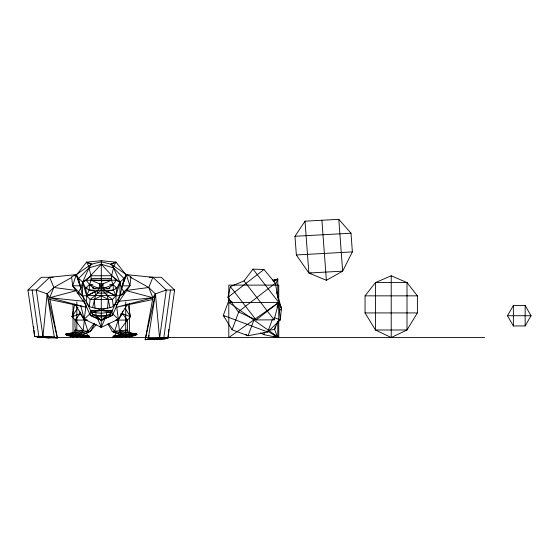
<?xml version="1.0" encoding="UTF-8"?>
<svg xmlns="http://www.w3.org/2000/svg" width="559" height="559" viewBox="0 0 559 559"><rect width="100%" height="100%" fill="white"/><g stroke="black" fill="none" stroke-linecap="round" stroke-linejoin="round"><path stroke-width="0.84" d="M85.387 304.327L72.656 285.817L71.594 276.754L76.262 274.602L78.602 278.508L82.543 295.809L85.387 304.327L90.334 315.402L101.284 320.265M91.397 264.225L88.993 267.887L78.602 278.508C86.352 283.741 87.19 293.782 86.47 302.321L90.558 310.399L90.334 315.402L101.284 320.433L109.466 316.499L116.097 302.321L115.916 295.809L116.908 288.081L119.947 282.218L123.965 278.508L126.313 274.602L129.912 285.817L120.024 295.809L113.288 306.605C105.581 309.379 96.993 309.379 89.279 306.605L82.543 295.809L72.656 285.817L76.262 274.602L91.397 264.225L101.284 261.808L111.171 264.225L126.313 274.602L130.974 276.754L129.912 285.817L124.755 293.14L120.024 295.809C107.496 295.438 95.072 295.438 82.543 295.809L77.813 293.14L80.964 288.081L82.62 282.218L86.296 280.359L91.096 280.15L99.537 283.846L101.284 288.081L101.284 283.846M111.171 264.225L113.575 267.887L119.947 282.218L115.916 295.809L112.429 299.456L90.146 299.456L86.659 295.809L89.133 289.911L89.496 284.622L91.096 280.15L101.284 280.569M82.543 295.809L82.62 282.218L88.993 267.887L101.284 264.225L113.575 267.887L123.965 278.508C121.044 291.113 118.536 303.907 112.24 315.402L101.284 320.433L92.521 314.074L92.032 312.139L90.558 310.399L112.01 310.399L112.24 315.402L109.466 316.499L110.542 312.139L112.01 310.399L90.558 310.399L93.101 316.499L92.521 314.074L101.284 317.142L110.053 314.074L101.284 320.433L96.071 315.402L95.862 312.705L92.032 312.139L101.284 310.538L110.542 312.139L101.284 313.278L95.862 312.705M113.575 267.887L111.562 275.748L111.479 280.15L113.072 284.622L113.442 289.911L115.916 295.809L104.792 290.331L103.01 288.081L103.031 283.846L111.479 280.15L116.272 280.359L119.947 282.218L121.61 288.081L124.755 293.14L117.18 304.327L113.379 305.039M89.223 337.384L67.429 335.575L65.557 334.289C73.495 334.806 81.866 333.926 89.489 336.329L89.566 337.377L76.066 336.204C75.353 330.858 74.606 325.618 75.137 320.083L80.161 313.62L79.916 311.992M109.704 284.622L113.072 284.622L116.908 288.081C110.724 292.93 102.22 287.738 95.785 291.414L95.589 295.341L92.654 307.478M88.993 267.887L91.012 275.748L91.096 280.15L111.479 280.15L101.284 280.849M113.351 337.384L135.138 335.575L137.018 334.289C129.073 334.806 120.709 333.926 113.086 336.329L113.002 337.377L130.743 335.917L130.848 334.464L126.725 332.465L119.423 330.795L118.222 320.083L122.414 313.62L122.77 311.174M101.284 320.433L106.496 315.402L106.706 312.705M107.531 308.351L108.271 299.456L106.979 295.341L106.783 291.414L113.442 289.911M153.55 339.676L167.945 338.111L174.618 290.023L166.282 290.023L155.423 293.866L152.9 297.709L145.207 339.676L164.919 338.894L167.945 338.111L168.357 333.772M168.518 332.039L168.762 329.433M53.112 277.285L41.331 277.285L27.95 290.023L34.623 336.364L42.959 336.364L47.152 293.866L53.839 287.494L71.65 277.481M229.386 299.058L223.279 315.395L232.062 329.775L248.063 335.756L267.691 332.004L280.276 319.86L281.47 308.288L276.516 291.987M101.284 288.081L103.031 283.846L99.537 283.846L99.558 288.081L97.776 290.331L97.483 293.14L95.589 295.341L90.146 299.456L89.279 306.605M72.866 314.382L72.048 316.785L80.161 313.62L84.353 320.083L83.144 330.795L81.167 332.773L71.825 335.917L67.429 335.575L66.13 334.065L65.557 334.289C71.901 336.12 76.925 331.012 83.144 330.795L75.137 320.083L72.048 316.785L74.689 304.005M126.858 305.214L118.326 319.224L101.284 327.357L84.241 319.224L86.128 304.774M130.177 277.061L148.729 287.494L155.423 293.866L145.207 339.676L159.608 338.111L166.282 290.023L152.9 277.285L125.726 274.56M163.78 338.111L170.453 290.023M145.207 339.676L148.24 338.894L155.423 293.866L159.608 338.111L167.945 338.111M310.741 273.784L310.895 272.897M134.761 333.716L130.848 334.464L137.018 334.289L128.563 332.451L116.223 333.297L113.002 337.377L126.502 336.204C127.221 330.858 127.962 325.618 127.438 320.083L122.414 313.62L122.323 311.873M253.003 269.131L278.745 302.44L274.099 319.832L256.099 319.944L238.33 311.817L227.932 297.339L230.357 286.634L244.024 280.918L253.003 269.131L263.974 269.487L275.363 283.196L278.745 302.44L280.276 319.86L278.41 321.006M275.412 326.093L274.616 329.419L277.788 337.524L264.155 334.708L260.347 332.954M164.919 338.894L148.24 338.894L149.078 335.561M281.009 309.931L281.47 308.288L278.745 302.44L228.799 302.44L278.745 337.524L278.745 285.111L228.799 285.111L228.799 337.524L278.745 302.44L276.998 307.108M96.26 324.513L90.299 331.466L86.345 333.297L74.012 332.451L66.13 334.065L67.995 335.351L66.745 335.225L71.825 335.917L84.025 336.853L84.36 335.791L89.489 336.329L81.866 334.904L76.674 335.414L76.066 336.204L66.947 335.323M125.572 336.238L113.002 337.377L120.702 334.904L121.401 332.773L119.423 330.795L127.438 320.083L130.52 316.785L127.878 304.005M122.093 286.977L126.313 274.602L121.61 288.081M232.062 329.775L238.896 311.496M254.031 319.797L248.063 335.756L245.834 334.422M272.303 319.657L267.691 332.004L223.279 315.395L224.445 316.597M275.252 285.544L277.788 279.06L272.673 280.115M277.788 321.39L274.616 329.419L268.914 330.264M76.842 274.56L49.667 277.285L53.839 287.494L49.667 297.709L57.36 337.929L49.024 337.929L37.656 337.147L34.623 336.364L34.029 330.292M152.845 299.498L116.754 307.177L152.9 297.709L148.729 287.494L152.9 277.285M94.611 323.878L90.299 331.466L75.004 330.027L74.012 332.451L71.755 333.541M104.973 318.665L101.284 327.357L99.977 326.302M280.737 309.854L281.47 308.288L280.366 305.948M352.38 251.892L342.646 271.157L326.372 280.311L308.868 273.009L296.361 254.96L294.977 236.282L305.018 221.175L338.796 219.324L350.996 233.215L352.38 251.892L296.361 254.96M126.725 332.465L136.438 334.065L135.138 335.575L114.05 337.405M113.666 266.503L116.027 262.164L101.284 260.676L86.547 262.164L77.352 273.91M507.467 315.73L513.365 305.521L525.153 305.521L531.05 315.73L525.153 325.946L513.365 325.946L507.467 315.73L531.05 315.73M417.391 312.928L407.001 329.992L391.216 337.524L375.438 329.992L365.048 312.928L365.048 295.844L375.438 282.575L391.216 275.783L407.001 282.575L417.391 295.844L417.391 312.928L365.048 312.928M88.874 337.398L74.794 336.057L84.025 336.853L76.674 335.414L75.745 334.548L74.794 336.057L89.566 337.377L86.345 333.297L81.866 334.904L81.167 332.773L87.952 331.242L94.178 323.368M72.048 316.785L77.96 307.457M106.937 288.57L108.551 288.57L113.072 284.622L116.272 280.359L101.284 264.225L86.296 280.359L89.496 284.622L94.017 288.57L95.631 288.57M74.494 336.183L75.745 334.548M86.345 333.297L87.952 331.242L84.353 320.083L85.869 319.538M107.957 323.878L112.275 331.466L120.702 334.904L125.894 335.414L126.502 336.204L135.138 335.575L136.438 334.065L130.848 334.464M92.605 288.081C97.741 289.01 103.289 287.256 108.551 288.57L109.557 287.41M75.262 304.473L84.241 319.224L89.685 314.018M49.667 277.285L36.286 290.023L27.95 290.023M120.702 334.904L113.086 336.329L118.208 335.791L118.55 336.853L125.894 335.414L126.823 334.548L130.743 335.917L135.62 335.323M120.024 295.809L119.947 282.218L111.562 275.748L91.012 275.748L82.62 282.218L86.659 295.809L95.785 291.414L89.133 289.911L85.66 288.081L89.496 284.622L92.864 284.622M227.932 297.339L263.974 269.487M238.33 311.817L275.363 283.196M278.745 302.44L256.099 319.944L230.357 286.634M136.438 334.065L134.572 335.351L118.55 336.853L127.773 336.057L126.823 334.548L114.616 331.242L108.397 323.368M273.484 281.785L277.788 279.06L277.788 296.941M131.302 335.659L128.039 335.966L130.743 335.917L132.972 334.603L135.138 335.575M74.62 275.811L76.101 274.979M86.659 295.809L95.785 291.414M75.849 332.465L66.13 334.065L67.429 335.575L69.602 334.603L71.825 335.917L88.518 337.405M105.819 308.386L101.284 310.399L96.749 308.386M110.591 264.449L116.027 262.164L125.216 273.91M89.978 331.431L88.022 332.2M113.072 284.622L105.7 287.564L103.01 288.081M120.807 314.249L122.414 313.62L130.52 316.785L129.436 313.578M110.591 264.274L116.027 262.164M125.978 330.586L127.564 330.027L128.563 332.451M108.551 288.57L109.962 288.081M273.777 280.408L277.788 279.06M76.017 290.736L49.667 297.709L47.152 293.866L36.286 290.023L42.959 336.364L57.36 337.929L47.152 293.866L54.328 337.147L57.36 337.929M120.751 314.011L122.414 313.62M84.353 320.083L86.044 319.755M114.902 337.426L118.55 336.853M130.743 335.917L135.823 335.225L132.937 335.505M122.484 336.7L125.656 336.28M148.729 287.494L125.726 290.512L152.9 297.709L118.599 301.301M126.502 336.204L127.773 336.057L113.694 337.398M116.083 337.245L131.211 335.693M112.59 331.431L114.63 332.263L112.275 331.466L127.564 330.027M121.289 336.595L125.509 336.204M113.002 337.377L127.138 336.127M85.66 288.081L87.246 287.941M148.24 338.894L159.608 338.111M294.977 236.282L350.996 233.215M118.208 335.791L125.894 335.414M149.281 277.285L161.237 277.285L174.618 290.023M91.201 278.508L111.367 278.508M91.292 280.359L111.276 280.359M72.656 285.817L80.461 285.817M122.107 285.817L129.912 285.817M103.387 290.331L104.792 290.331L105.092 293.14L106.979 295.341L112.429 299.456L113.288 306.605M365.048 295.844L417.391 295.844M92.032 312.139L95.393 312.139M108.013 312.139L110.542 312.139M96.071 315.402L106.496 315.402M75.137 320.083L87.623 320.083M115.762 320.083L127.438 320.083M37.656 337.147L54.328 337.147L42.959 336.364M39.528 337.524L484.59 337.524M70.294 335.693L89.566 337.377L81.866 334.904M89.133 289.911L97.776 290.331M76.674 335.414L84.36 335.791M67.429 335.575L76.066 336.204M66.13 334.065L71.72 334.464L71.825 335.917M115.329 287.941L116.908 288.081M75.43 336.127L89.566 337.377M71.266 335.659L74.536 335.966M77.065 336.204L81.279 336.595M71.356 335.693L86.484 337.245M83.976 301.301L49.667 297.709L85.813 307.177L49.723 299.498M84.025 336.853L87.665 337.426L76.995 336.238M34.623 336.364L49.024 337.929M53.839 287.494L75.989 290.401M71.72 334.464L67.807 333.716M99.558 288.081L96.868 287.564L89.496 284.622M112.275 331.466L114.546 332.2M273.777 336.176L277.788 337.524L277.788 321.872M75.004 330.027L76.597 330.586M116.698 319.538L118.222 320.083L114.616 331.242L116.223 333.297M228.799 300.609L232.055 301.832M274.008 317.512L280.276 319.86M106.783 291.414L115.916 295.809M88.902 266.503L86.547 262.164L91.976 264.274M86.547 262.164L91.201 264.127M267.74 331.166L277.788 337.524M112.89 314.018L118.326 319.224L116.545 305.577M93.011 287.41L94.017 288.57M244.024 280.918L274.099 319.832M126.823 334.548L128.074 336.183M125.069 308.177L130.52 316.785M97.601 318.665L101.284 327.357L101.284 260.676M80.964 288.081L76.262 274.602L80.762 287.801M80.762 305.71L84.241 319.224M109.913 307.478L108.271 299.456L101.284 295.809L94.303 299.456L95.037 308.351M32.122 290.023L38.795 336.364M33.694 326.826L33.861 328.559M338.796 219.324L342.646 271.157L308.868 273.009L305.018 221.175M321.907 220.246L326.372 280.311M525.153 305.521L525.153 325.946M513.365 305.521L513.365 325.946M391.216 275.783L391.216 337.524M264.155 332.214L264.155 334.708M129.548 303.39L129.548 337.524M125.726 301.832L125.726 337.524M76.842 301.832L76.842 337.524M73.019 304.257L73.019 337.524M101.284 289.911L97.483 293.14L105.092 293.14L101.284 289.911M407.001 282.575L375.438 282.575L375.438 329.992L407.001 329.992L407.001 282.575"/></g></svg>
